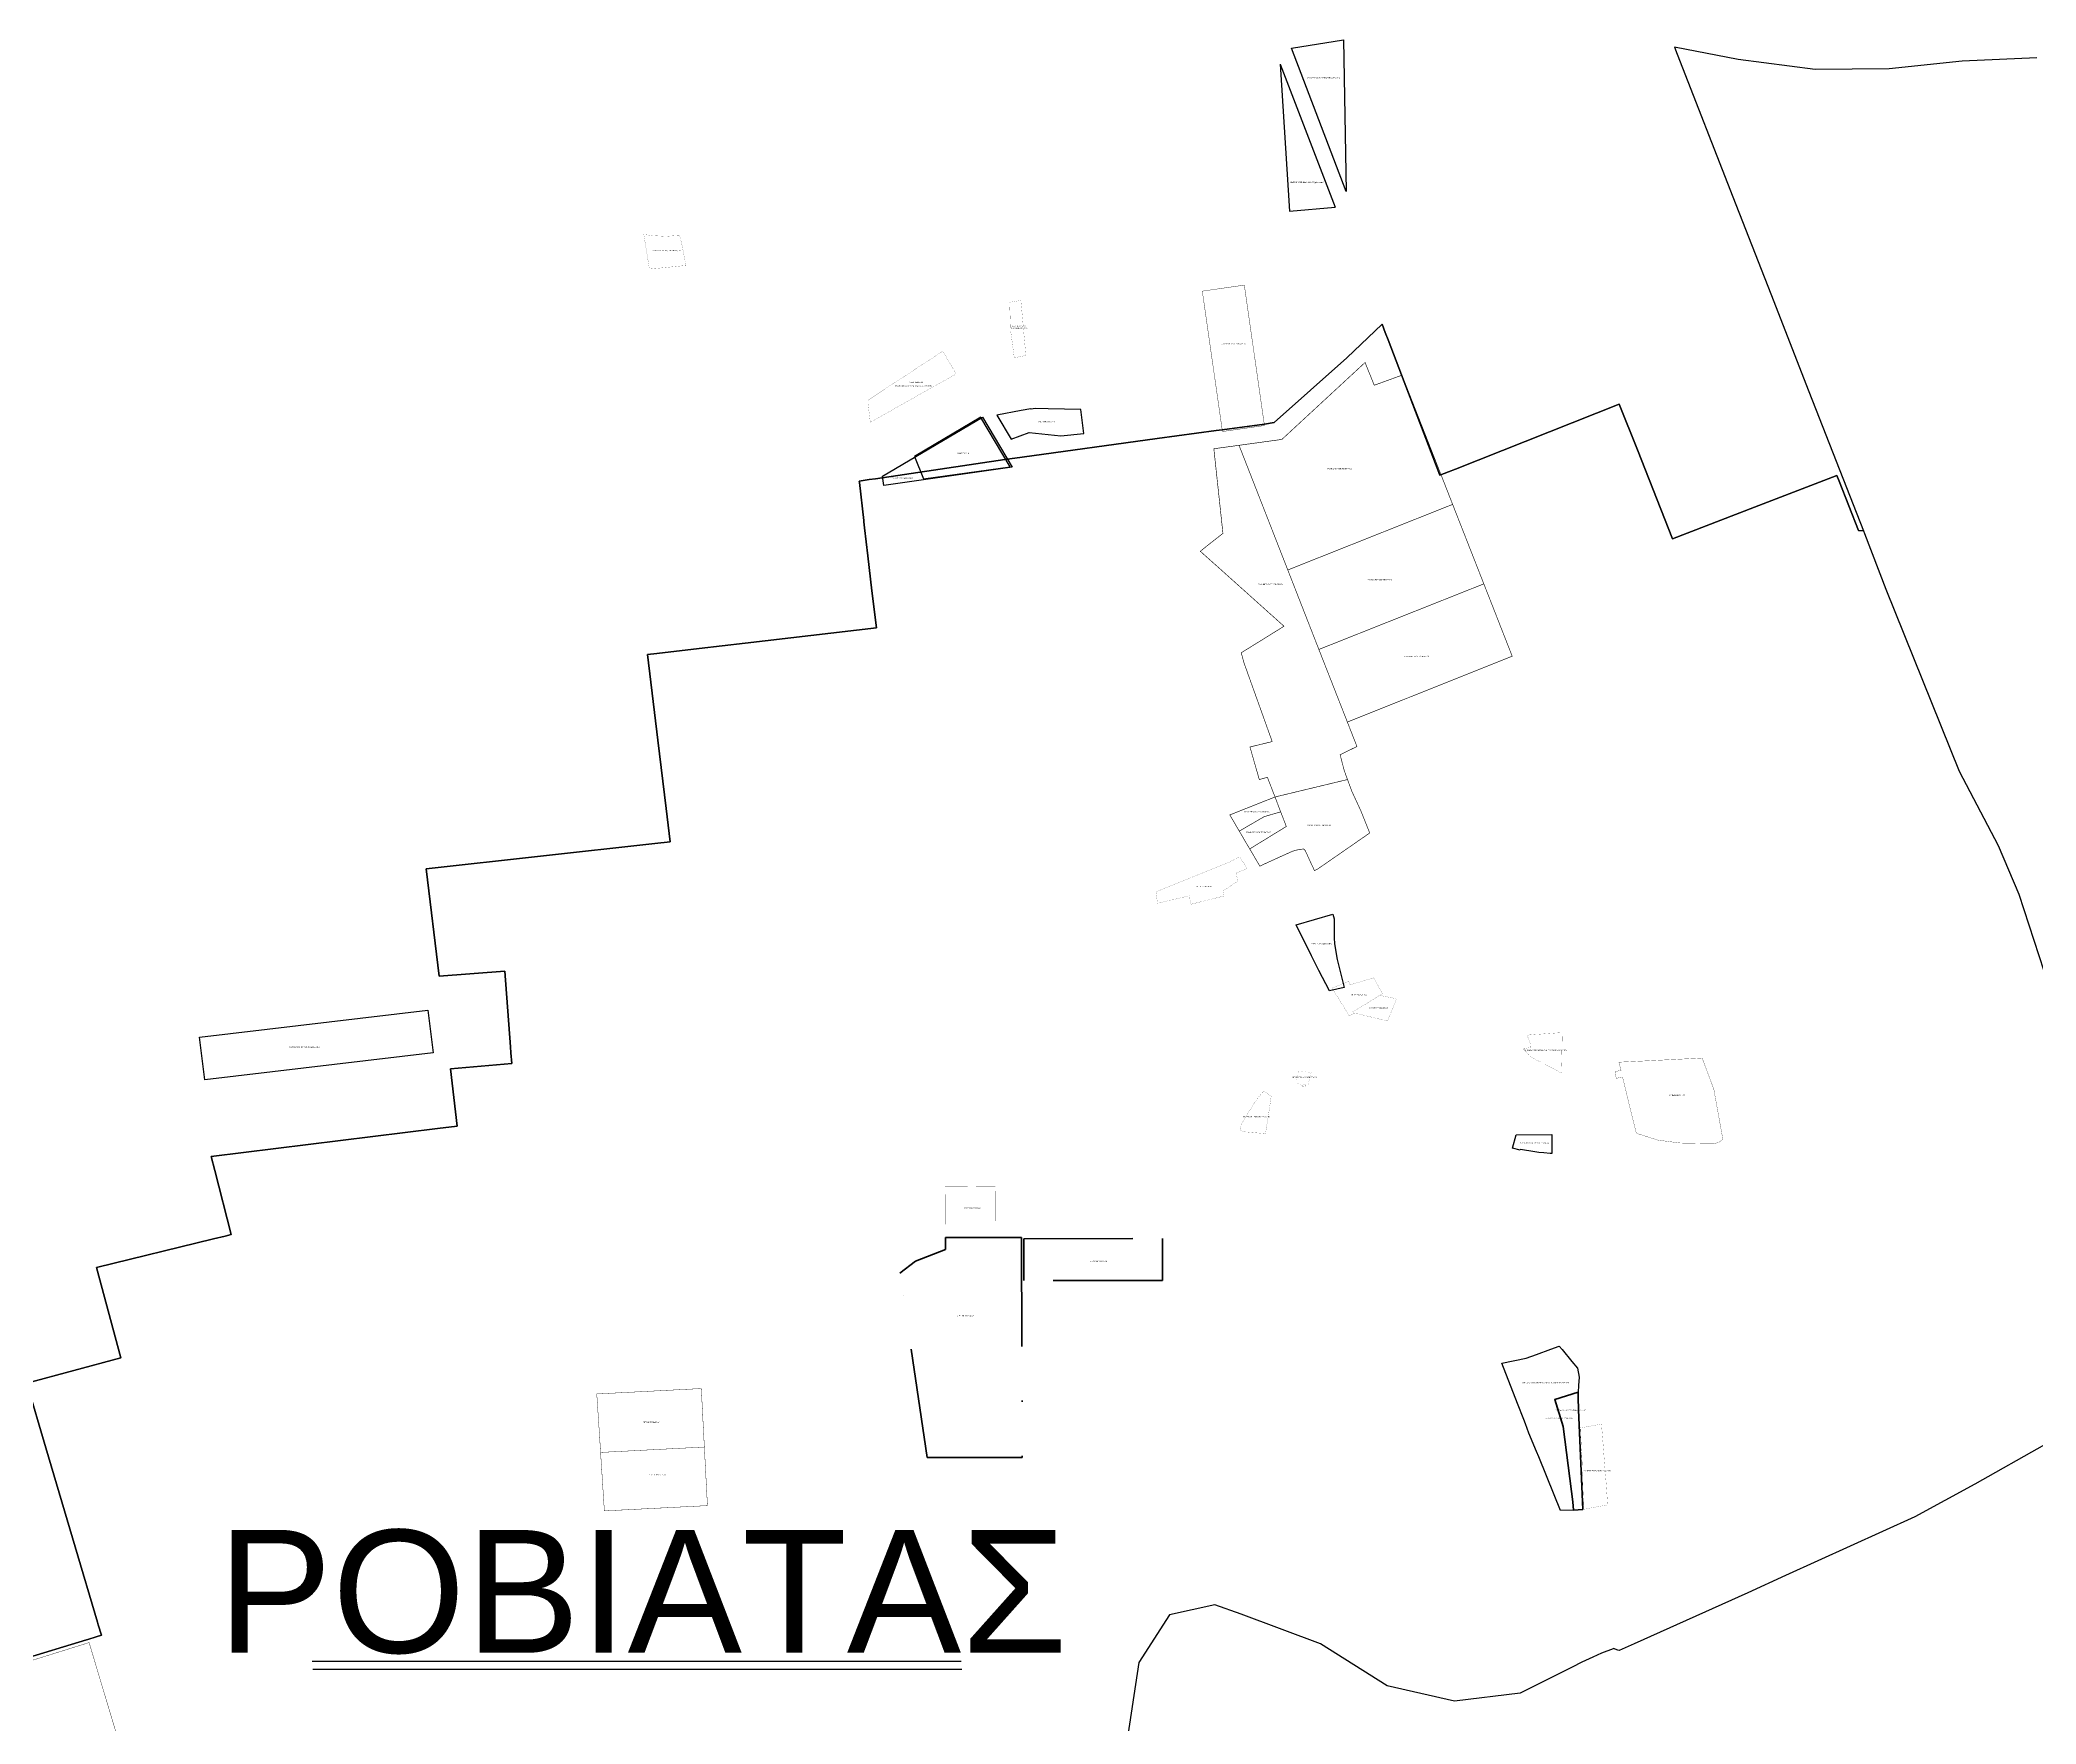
# Model space of a CAD drawing. Header units: metres. Extents: x 245125 to 394351, y 270578 to 4233311.
# Drawn here: x 261218 to 262843, y 4187460 to 4188831 of the extents above; entities that cross this region are included whole.
import ezdxf
from ezdxf.enums import TextEntityAlignment as Align
from ezdxf.lldxf.tags import DXFTag

# ---------------------------------------------------------------- set-up
doc = ezdxf.new("R2010")
doc.units = ezdxf.units.M
doc.linetypes.add('DASHDOT', pattern=[25.4, 12.7, -6.35, 0, -6.35])
doc.linetypes.add('t-orio', pattern=[0.79, 0.5, -0.12, 0.05, -0.12])
for name, color, linetype in [('4178-(65-126-135-205)', 51, 'Continuous'), ('4495-(127-227)', 221, 'Continuous'), ('4495-(228-329)', 103, 'Continuous'), ('4495-(330-430)', 229, 'Continuous'), ('4495-(431-531)', 215, 'Continuous'), ('4495-(532-632)', 88, 'Continuous'), ('ASTOTA', 7, 'Continuous'), ('topo2007', 11, 'Continuous'), ('topo2009', 98, 'Continuous'), ('topo2010', 207, 'Continuous'), ('topo2013', 66, 'Continuous'), ('topo2018', 5, 'Continuous'), ('topo2019', 6, 'Continuous'), ('topo2020', 3, 'Continuous'), ('topo2021', 4, 'Continuous'), ('topo2023', 41, 'Continuous'), ('topo2024', 160, 'Continuous'), ('topo2025', 112, 'Continuous'), ('topo2026', 192, 'Continuous'), ('ΗΛΕΙΑ_Ονομασία ΟΤΑ_ΟΚΧΕ', 6, 'Continuous')]:
    doc.layers.add(name, color=color, linetype=linetype)
doc.styles.add('ARIAL', font='arial.ttf')
doc.styles.get("Standard").update_dxf_attribs({"font": 'arial.ttf'})
tags = doc.linetypes.add('HIDDEN', pattern=[0.375, 0.25, -0.125]).pattern_tags.tags
tags[6:7] = [DXFTag(74, 4), DXFTag(75, 0), DXFTag(340, '0'), DXFTag(46, 1.0), DXFTag(50, 0.0), DXFTag(44, 0.0), DXFTag(45, 0.0)]
tags[4:5] = [DXFTag(74, 4), DXFTag(75, 0), DXFTag(340, '0'), DXFTag(46, 1.0), DXFTag(50, 0.0), DXFTag(44, 0.0), DXFTag(45, 0.0)]
tags = doc.linetypes.add('ΣΥΡΜΑΤΟΠΛΕΓΜΑ', pattern='A,1,-0.4,["X",Standard,S=0.2,R=0,X=-0.1,Y=-0.1],-0.4', length=1.8).pattern_tags.tags
tags[15:16] = [DXFTag(74, 4), DXFTag(75, 0), DXFTag(340, '0'), DXFTag(46, 1.0), DXFTag(50, 0.0), DXFTag(44, 0.0), DXFTag(45, 0.0)]
tags[4:5] = [DXFTag(74, 4), DXFTag(75, 0), DXFTag(340, '0'), DXFTag(46, 1.0), DXFTag(50, 0.0), DXFTag(44, 0.0), DXFTag(45, 0.0)]

msp = doc.modelspace()

# ---------------------------------------------------------------- linework, layer by layer
at = {"color": 207}
for p, q in [((261533.5, 4188041.1), (261537.7, 4188006.4)), ((261351.7, 4187984.3), (261347.5, 4188019))]:
    msp.add_line(p, q, dxfattribs=at)
at = {"color": 221}
for p, q in [((262469.8, 4187722.4), (262470.2, 4187719)), ((262470.2, 4187719), (262470.2, 4187715.6))]:
    msp.add_line(p, q, dxfattribs=at)
at = {"layer": '4178-(65-126-135-205)', "color": 51}
msp.add_lwpolyline([(262466.2, 4187634), (262455.4, 4187633.7), (262450.3, 4187646.5), (262437.8, 4187677.5), (262436, 4187681.7), (262429.7, 4187696.6), (262427.1, 4187704.3), (262425.6, 4187707.8), (262420.5, 4187720.8), (262407.8, 4187753.6), (262427.7, 4187757.8), (262436.1, 4187760.8), (262447.7, 4187765.1), (262454.5, 4187767.5), (262456.8, 4187764.8), (262464.8, 4187754.9), (262469.4, 4187749.6), (262470.8, 4187742.4), (262470.1, 4187735.6), (262469.9, 4187730.1), (262450.9, 4187724.1), (262457.8, 4187702.1), (262464.6, 4187649.2)], close=True, dxfattribs=at)
at = {"layer": '4495-(127-227)', "color": 221, "lineweight": 40}
msp.add_lwpolyline([(262473.6, 4187634.5), (262466.2, 4187634), (262465.5, 4187640.9), (262464.6, 4187649.2), (262457.8, 4187702.1), (262450.9, 4187724.1), (262469.9, 4187730.1), (262469.8, 4187722.4), (262470.2, 4187719), (262470.2, 4187715.6)], close=True, dxfattribs=at)
at = {"layer": '4495-(228-329)', "color": 103}
for p, q in [((261439.3, 4187511.1), (261967.7, 4187511.1)), ((261439.7, 4187504.6), (261968.1, 4187504.6))]:
    msp.add_line(p, q, dxfattribs=at)
at = {"layer": '4495-(431-531)', "color": 215, "linetype": 't-orio', "ltscale": 15, "const_width": 0.1}
msp.add_lwpolyline([(262213.9, 4187975.1), (262220, 4187970.9), (262217.7, 4187955.3), (262217.7, 4187955.3), (262215.3, 4187940.5), (262199.8, 4187941.9), (262195.4, 4187942.9), (262194.6, 4187945.2), (262195.2, 4187947.2), (262200, 4187955.5), (262202, 4187958.6), (262206.9, 4187966.5), (262207.9, 4187968), (262212.1, 4187973.1)], close=True, dxfattribs=at)
at = {"layer": '4495-(431-531)', "color": 215, "const_width": 0.1}
msp.add_lwpolyline([(262486.2, 4187636.9), (262474.4, 4187634.7), (262473.1, 4187673.7), (262471.7, 4187701), (262488.9, 4187704), (262490.5, 4187683.8), (262491.3, 4187673), (262492.6, 4187657.2), (262493.9, 4187638.3)], close=True, dxfattribs=at)
at = {"layer": '4495-(532-632)', "linetype": 't-orio', "ltscale": 10, "const_width": 0.1}
msp.add_lwpolyline([(262428.5, 4188020.2), (262430.6, 4188021.2), (262435.6, 4188021.6), (262435.7, 4188021.3), (262457, 4188022.8), (262456.8, 4188014.5), (262456.4, 4187998.8), (262456.1, 4187990), (262449.1, 4187993.8), (262447.2, 4187994.7), (262442, 4187997.4), (262439.4, 4187998.7), (262431, 4188003.2), (262425.3, 4188009.7), (262431.1, 4188010.6), (262431.2, 4188013.3)], close=True, dxfattribs=at)
at = {"layer": 'ASTOTA', "color": 253, "linetype": 'HIDDEN', "ltscale": 300}
for points in [[(262843.2, 4188816.4), (262782.6, 4188813.5), (262723.1, 4188807.3), (262662.9, 4188806.8), (262600.3, 4188815), (262548.2, 4188825), (262550.5, 4188819.2), (262595.8, 4188703.2), (262626.8, 4188624.2), (262657.7, 4188544.8), (262702.1, 4188431.2), (262698.2, 4188431.6), (262682.4, 4188471.7), (262680.5, 4188476.4), (262613.6, 4188450.6), (262546.7, 4188424.7), (262518.1, 4188497.3), (262503.4, 4188534.5), (262370, 4188481.6), (262364.4, 4188479.4), (262364.3, 4188479.4), (262357.2, 4188476.6), (262326, 4188558.4), (262315.2, 4188586.7), (262312.9, 4188592.7), (262310.3, 4188599.5), (262281.6, 4188572.1), (262222.3, 4188519.4), (262214.4, 4188518.1), (262180.2, 4188513.6), (262175.2, 4188513), (262127.1, 4188506.5), (262017.2, 4188491.2), (262003.2, 4188489.3), (261897.7, 4188473.7), (261892.7, 4188473), (261884.6, 4188471.8), (261884.8, 4188470.5), (261888.3, 4188439.6), (261888.4, 4188438.6), (261889, 4188433.6), (261891.7, 4188410.8), (261894.9, 4188382.4), (261898.6, 4188352.2), (261791.7, 4188339.7), (261754.3, 4188335.4), (261719.8, 4188331.3), (261712.3, 4188330.5), (261720.7, 4188260.9), (261727.4, 4188205.3), (261730.6, 4188178.2), (261718.2, 4188176.8), (261532.1, 4188156.2), (261542.6, 4188068.7), (261596, 4188072.8), (261600.6, 4188011.2), (261601, 4188006.2), (261601.7, 4187997.5), (261551.7, 4187993.2), (261557.3, 4187946.5), (261541.3, 4187944.6), (261357.1, 4187921.9), (261360, 4187910.4), (261373.3, 4187858.3), (261368.5, 4187857.1), (261358.9, 4187854.8), (261263.7, 4187831.5), (261283.3, 4187758.1), (261206.8, 4187737.5), (261222.4, 4187684.7), (261246.3, 4187604.1), (261264.5, 4187542.8), (261265.1, 4187540.7), (261267.6, 4187532.2), (261263.4, 4187530.9), (261256.6, 4187528.8), (261255.6, 4187528.5), (261094.7, 4187479.5)], [(261094.7, 4187479.5), (261255.6, 4187528.5), (261256.6, 4187528.8), (261263.4, 4187530.9), (261267.6, 4187532.2), (261265.1, 4187540.7), (261264.5, 4187542.8), (261246.3, 4187604.1), (261222.4, 4187684.7), (261206.8, 4187737.5), (261283.3, 4187758.1), (261263.7, 4187831.5), (261358.9, 4187854.8), (261368.5, 4187857.1), (261373.3, 4187858.3), (261360, 4187910.4), (261357.1, 4187921.9), (261541.3, 4187944.6), (261557.3, 4187946.5), (261551.7, 4187993.2), (261601.7, 4187997.5), (261601, 4188006.2), (261600.6, 4188011.2), (261596, 4188072.8), (261542.6, 4188068.7), (261532.1, 4188156.2), (261718.2, 4188176.8), (261730.6, 4188178.2), (261727.4, 4188205.3), (261720.7, 4188260.9), (261712.3, 4188330.5), (261719.8, 4188331.3), (261754.3, 4188335.4), (261791.7, 4188339.7), (261898.6, 4188352.2), (261894.9, 4188382.4), (261891.7, 4188410.8), (261889, 4188433.6), (261888.4, 4188438.6), (261888.3, 4188439.6), (261884.8, 4188470.5), (261884.6, 4188471.8), (261892.7, 4188473), (261897.7, 4188473.7), (262003.2, 4188489.3), (262017.2, 4188491.2), (262127.1, 4188506.5), (262175.2, 4188513), (262180.2, 4188513.6), (262214.4, 4188518.1), (262222.3, 4188519.4), (262281.6, 4188572.1), (262310.3, 4188599.5), (262312.9, 4188592.7), (262315.2, 4188586.7), (262326, 4188558.4), (262357.2, 4188476.6), (262364.3, 4188479.4), (262364.4, 4188479.4), (262370, 4188481.6), (262503.4, 4188534.5), (262518.1, 4188497.3), (262546.7, 4188424.7), (262613.6, 4188450.6), (262680.5, 4188476.4), (262682.4, 4188471.7), (262698.2, 4188431.6), (262702.1, 4188431.2), (262702.9, 4188429.1), (262720.3, 4188383.9), (262780, 4188235.7), (262811.8, 4188175), (262828.8, 4188135.4), (262865.4, 4188023)], [(262849.6, 4187687.2), (262792.9, 4187655.1), (262744, 4187628.5), (262638.8, 4187580.9), (262608.1, 4187566.8), (262515.6, 4187525.3), (262503.2, 4187519.7), (262502.3, 4187520), (262498.8, 4187521.3), (262498.5, 4187521.2), (262489, 4187517.5), (262481.8, 4187514.2), (262472.8, 4187510.2), (262471.8, 4187509.8), (262466, 4187506.8), (262422.6, 4187484.9), (262369.2, 4187478.6), (262314.3, 4187491.1), (262260.2, 4187525.1), (262195.6, 4187549.4), (262174.1, 4187557), (262137.3, 4187548.7), (262112.3, 4187509.9), (262101.9, 4187441.9)]]:
    msp.add_lwpolyline(points, dxfattribs=at)
at = {"layer": 'topo2007', "color": 11}
for p, q in [((262240.3, 4188110.4), (262270.3, 4188119.3)), ((262270.3, 4188119.3), (262271.2, 4188115.4)), ((262271.2, 4188115.4), (262271.2, 4188109.2)), ((262252.7, 4188085.4), (262240.3, 4188110.4)), ((262271.2, 4188109.2), (262271.3, 4188099.8)), ((262271.3, 4188099.8), (262271.6, 4188095.1)), ((262256.6, 4188077.7), (262252.7, 4188085.4)), ((262271.6, 4188095.1), (262273.6, 4188082.4)), ((262273.6, 4188082.4), (262279.3, 4188059.5)), ((262258.9, 4188073.3), (262256.6, 4188077.7)), ((262267.5, 4188056.9), (262258.9, 4188073.3)), ((262279.3, 4188059.5), (262267.5, 4188056.9)), ((262416.5, 4187928.7), (262419.5, 4187939.6)), ((262419.5, 4187939.6), (262448.6, 4187939.8)), ((262448.6, 4187939.8), (262448.5, 4187924.4)), ((262422.8, 4187927.2), (262416.5, 4187928.7)), ((262422.9, 4187927.5), (262422.8, 4187927.2)), ((262434.6, 4187925.6), (262422.9, 4187927.5)), ((262437.9, 4187925.1), (262434.6, 4187925.6)), ((262442, 4187924.8), (262437.9, 4187925.1)), ((262447, 4187924.4), (262442, 4187924.8)), ((262448.5, 4187924.4), (262447, 4187924.4))]:
    msp.add_line(p, q, dxfattribs=at)
at = {"layer": 'topo2009', "color": 98}
for p, q in [((262236.4, 4188824.1), (262278.8, 4188830.9)), ((262278.8, 4188830.9), (262281.1, 4188707.5)), ((262227.4, 4188811.2), (262272.2, 4188694.8)), ((262281.1, 4188707.5), (262236.4, 4188824.1)), ((262235, 4188691.4), (262272.2, 4188694.8))]:
    msp.add_line(p, q, dxfattribs=at)
at = {"layer": 'topo2009', "color": 98, "linetype": 'ΣΥΡΜΑΤΟΠΛΕΓΜΑ'}
msp.add_line((262227.4, 4188811.2), (262235, 4188691.4), dxfattribs=at)
at = {"layer": 'topo2010', "color": 207}
for p, q in [((261903.5, 4188475.7), (261984.9, 4188523.9)), ((261984.9, 4188523.9), (262009, 4188483)), ((261904.7, 4188468.3), (261903.5, 4188475.7)), ((262009, 4188483), (261904.7, 4188468.3)), ((261347.5, 4188019), (261533.5, 4188041.1)), ((261537.7, 4188006.4), (261351.7, 4187984.3))]:
    msp.add_line(p, q, dxfattribs=at)
at = {"layer": 'topo2013', "color": 66}
msp.add_lwpolyline([(261996.6, 4188525.4), (262008.3, 4188506), (262022.9, 4188511.2), (262048.7, 4188508.6), (262067.5, 4188510.5), (262065, 4188530), (262038.4, 4188530.7), (262027.8, 4188530.9), (262024.5, 4188530.2), (262024.4, 4188530.6), (262016.4, 4188529.2), (261996.6, 4188525.4)], close=True, dxfattribs=at)
at = {"layer": 'topo2018', "color": 5, "linetype": 'DASHDOT', "lineweight": 50, "ltscale": 7}
msp.add_lwpolyline([(261954.7, 4187856), (262016.7, 4187856), (262017.3, 4187677), (261939.8, 4187677), (261917.7, 4187827), (261930.3, 4187836.8), (261954.8, 4187846.3)], close=True, dxfattribs=at)
at = {"layer": 'topo2018', "color": 5, "linetype": 'DASHDOT', "lineweight": 70, "ltscale": 7}
msp.add_lwpolyline([(262018.5, 4187855), (262131.5, 4187855.1), (262131.5, 4187821.1), (262018.5, 4187821)], close=True, dxfattribs=at)
at = {"layer": 'topo2019', "color": 6, "flags": 128}
msp.add_lwpolyline([(262007.6, 4188483.5), (261983.7, 4188523.6), (261983.7, 4188523.8), (261961.7, 4188510.8), (261929.7, 4188491.9), (261936.8, 4188473.6), (262007.6, 4188483.5)], close=True, dxfattribs=at)
at = {"layer": 'topo2019', "color": 6, "lineweight": 40, "ltscale": 16, "const_width": 0.1}
msp.add_lwpolyline([(262321.9, 4188050.4), (262321.3, 4188048.3), (262316.5, 4188036.7), (262314.6, 4188032.2), (262312, 4188032.9), (262295.8, 4188036.8), (262288.1, 4188038.6), (262287.3, 4188038.2), (262286.4, 4188039.7), (262294.7, 4188044.6), (262308.3, 4188053.1)], close=True, dxfattribs=at)
at = {"layer": 'topo2020', "color": 3, "lineweight": -3, "const_width": 0.3}
msp.add_lwpolyline([(262163.9, 4188626.4), (262198.1, 4188631.3), (262214.5, 4188517), (262180.3, 4188512.1)], close=True, dxfattribs=at)
at = {"layer": 'topo2020', "color": 3, "const_width": 0.1}
for points in [[(262126.2, 4188137.4), (262186.7, 4188161.9), (262194.3, 4188166), (262200.4, 4188156.3), (262191.4, 4188152.7), (262192.9, 4188146), (262191.6, 4188145.2), (262180.9, 4188138.3), (262181.6, 4188134), (262167.5, 4188130.5), (262154.8, 4188127.3), (262153.2, 4188134.1), (262145.2, 4188132.2), (262127.4, 4188128.1), (262126.2, 4188137.4)], [(262269.6, 4188059), (262283.1, 4188064.5), (262284.2, 4188061.6), (262303.4, 4188067.4), (262310.6, 4188054.5), (262294.7, 4188044.6), (262286.4, 4188039.7), (262287.2, 4188038.4), (262283.6, 4188036.4), (262269.6, 4188059)]]:
    msp.add_lwpolyline(points, dxfattribs=at)
at = {"layer": 'topo2020', "color": 3, "linetype": 't-orio', "lineweight": 35, "ltscale": 0.7, "const_width": 0.2}
msp.add_lwpolyline([(262503.1, 4187998.7), (262526.1, 4187999.8), (262567.6, 4188001.9), (262570.8, 4188002.1), (262580.3, 4187976.9), (262587.7, 4187936), (262584.1, 4187933.2), (262579.7, 4187932.4), (262553.1, 4187932.9), (262535, 4187935.2), (262517.3, 4187940.8), (262511.6, 4187963.5), (262506.1, 4187986.5), (262500.9, 4187985.6), (262499.9, 4187991.1), (262504.8, 4187992), (262503.1, 4187998.7)], dxfattribs=at)
msp.add_lwpolyline([(261954.4, 4187897.4), (261992.9, 4187897.8), (261995.4, 4187897.8), (261995.4, 4187897.8), (261995.4, 4187897.8), (261995.7, 4187861), (261993.2, 4187861), (261954.7, 4187861)], close=True, dxfattribs=at)
at = {"layer": 'topo2020', "color": 3, "lineweight": 80, "ltscale": 5, "const_width": 0.3}
msp.add_lwpolyline([(261257.6, 4187526.2), (261097, 4187476.1), (261110.2, 4187437.3), (261184.8, 4187460.5), (261195.1, 4187426.1), (261281.5, 4187446.4), (261257.6, 4187526.2)], dxfattribs=at)
at = {"layer": 'topo2021', "color": 4, "ltscale": 18, "const_width": 0.1}
msp.add_lwpolyline([(261952.7, 4188577.5), (261932.2, 4188564.2), (261903.7, 4188545.5), (261891.7, 4188537.5), (261891.8, 4188534.5), (261893.6, 4188519.6), (261933.4, 4188542.1), (261952.8, 4188553), (261963.5, 4188558.9), (261960.5, 4188564.2), (261957.6, 4188569), (261952.7, 4188577.5)], dxfattribs=at)
at = {"layer": 'topo2023', "linetype": 't-orio', "ltscale": 50, "const_width": 0.5}
for points in [[(262326.5, 4188558), (262367.7, 4188452.8), (262233.5, 4188399.4), (262193.8, 4188500.9), (262228.7, 4188505.7), (262296.4, 4188568.3), (262303.9, 4188549.8)], [(262223.1, 4188214.6), (262216.9, 4188230.6), (262210.3, 4188228.8), (262202.7, 4188255.3), (262220.8, 4188259.7), (262197.9, 4188323.6), (262195.6, 4188332), (262212.4, 4188342.4), (262230.4, 4188353.6), (262179.1, 4188399.6), (262162.3, 4188414.6), (262167.7, 4188419), (262180.7, 4188429.2), (262173.3, 4188498.1), (262193.8, 4188500.9), (262233.5, 4188399.4), (262258.8, 4188334.7), (262282, 4188275.6), (262289.8, 4188255.7), (262276.1, 4188249), (262279.4, 4188236.3), (262282.1, 4188228.8)], [(262367.7, 4188452.8), (262393.1, 4188388.1), (262258.8, 4188334.7), (262233.5, 4188399.4)], [(262393.1, 4188388.1), (262416.2, 4188329.2), (262282, 4188275.6), (262258.8, 4188334.7)], [(262186.3, 4188200), (262223.1, 4188214.6), (262227.7, 4188202.5), (262214.3, 4188198.6), (262194, 4188186.8)], [(262227.7, 4188202.5), (262232.3, 4188190.6), (262202.5, 4188172.3), (262194, 4188186.8), (262214.3, 4188198.6)]]:
    msp.add_lwpolyline(points, close=True, dxfattribs=at)
at = {"layer": 'topo2023', "linetype": 't-orio', "lineweight": 30, "ltscale": 50, "const_width": 0.5}
msp.add_lwpolyline([(262223.1, 4188214.6), (262282.1, 4188228.8), (262285.7, 4188219.1), (262293, 4188203.3), (262300.2, 4188185.3), (262257.9, 4188156), (262255.2, 4188154.7), (262251.6, 4188162.4), (262247.7, 4188171), (262246.4, 4188172.2), (262243.1, 4188172), (262237.5, 4188170.5), (262226.4, 4188165.5), (262212.4, 4188159.1), (262210.8, 4188158.2), (262208.3, 4188162.5), (262202.5, 4188172.3), (262232.3, 4188190.6), (262227.7, 4188202.5)], close=True, dxfattribs=at)
at = {"layer": 'topo2024', "linetype": 't-orio', "lineweight": 30, "ltscale": 5, "const_width": 0.05}
msp.add_lwpolyline([(262242.2, 4187991.4), (262251.4, 4187990.5), (262251.4, 4187990.8), (262252.6, 4187990.6), (262250.1, 4187980.5), (262247.6, 4187980.4), (262245.1, 4187980), (262244.9, 4187980), (262244.7, 4187980.6), (262241.1, 4187981.4), (262242, 4187984.1), (262240.6, 4187984.4)], close=True, dxfattribs=at)
at = {"layer": 'topo2024', "const_width": 0.1}
msp.add_lwpolyline([(262247.6, 4187980.4), (262247.6, 4187979.1), (262245.3, 4187978.8), (262245.1, 4187980)], close=True, dxfattribs=at)
at = {"layer": 'topo2024', "linetype": 't-orio', "ltscale": 40, "const_width": 0.3}
for points in [[(261756, 4187733), (261758.5, 4187685.4), (261674, 4187681), (261673.2, 4187694.2), (261670.9, 4187728.6)], [(261758.5, 4187685.4), (261761, 4187637.7), (261677.1, 4187633.4), (261674, 4187681)]]:
    msp.add_lwpolyline(points, close=True, dxfattribs=at)
at = {"layer": 'topo2025', "linetype": 't-orio', "ltscale": 10, "const_width": 0.1}
msp.add_lwpolyline([(261709.2, 4188672.5), (261715.9, 4188671.7), (261716.7, 4188671.6), (261727, 4188671), (261738.4, 4188671.8), (261740.3, 4188663.9), (261743.5, 4188647.3), (261720.4, 4188645), (261717.9, 4188644.8), (261713.8, 4188644.4)], close=True, dxfattribs=at)
at = {"layer": 'topo2026', "linetype": 't-orio', "ltscale": 20, "const_width": 0.1}
msp.add_lwpolyline([(262016.2, 4188618.8), (262017.7, 4188602.5), (262020.2, 4188574.5), (262020.2, 4188574), (262010.8, 4188572.2), (262009, 4188585.8), (262007.9, 4188593.9), (262007, 4188617.4), (262008.8, 4188617.6)], close=True, dxfattribs=at)

# ---------------------------------------------------------------- texts
at = {"layer": '4178-(65-126-135-205)', "color": 51, "insert": (262424.5, 4187738.2), "char_height": 1, "width": 46.477, "attachment_point": 1}
msp.add_mtext('109 KOΛΛΙΑ ΚΩΝΣΤΑΝΤΙΝΑ ΔΕΛΛΗΣ ΘΑΝΑΣΗΣ-ΑΥΘ.4178', dxfattribs=at)
at = {"layer": '4495-(127-227)', "color": 221, "insert": (262450.7, 4187715.7), "char_height": 1, "width": 28.802, "attachment_point": 1}
msp.add_mtext('127 KOΛΛΙΑ ΚΩΝΣΤΑΝΤΙΝΑ -ΑΥΘ.4495', dxfattribs=at)
at = {"layer": '4495-(330-430)', "color": 229, "ltscale": 18, "insert": (261913.3, 4188549.6), "char_height": 1, "width": 32.247, "attachment_point": 1}
msp.add_mtext('429 ΛΕΟΝΤΙΑΔΟΥ EΛΕΝΗ ΣΑΒΑΛΙΑ-ΑΥΘ.4495', dxfattribs=at)
at = {"layer": '4495-(330-430)', "insert": (262443.1, 4187709.4), "char_height": 1, "width": 28.802, "attachment_point": 1}
msp.add_mtext('393 ΚΟΛΛΙΑΣ ΣΤΑΘΗΣ -ΑΥΘ.4495', dxfattribs=at)
at = {"layer": '4495-(431-531)', "color": 215, "ltscale": 18, "insert": (262196.9, 4187954.8), "char_height": 1, "width": 24.011, "attachment_point": 1}
msp.add_mtext('431 ΞΟΥΛΕΗ ΡΟΒΙΑΤΑ- ΑΥΘ.4495', dxfattribs=at)
at = {"layer": '4495-(431-531)', "color": 215, "insert": (262474.1, 4187666.6), "char_height": 1, "width": 26.877, "attachment_point": 1}
msp.add_mtext('442 ΤΣΙΤΣΙΡΗ ΡΟΒΙΑΤΑ -ΑΥΘ.4495', dxfattribs=at)
at = {"layer": '4495-(532-632)', "ltscale": 18, "insert": (262425.4, 4188008.8), "char_height": 1, "width": 35.959, "attachment_point": 1}
msp.add_mtext('544 ΝΙΚΟΛΟΠΟΥΛΟΣ ΜΙΧΑΛΗΣ ΡΟΒΙΑΤΑ (ΑΥΘ.4495)', dxfattribs=at)
at = {"layer": 'topo2007', "color": 11, "ltscale": 18, "char_height": 1, "width": 3.661, "attachment_point": 1}
for s, insert in [('TSOYLIA-07b(ορθογωνιες)', (262252.5, 4188095.6)), ('KOSTANTOPOULOS-07(oρθογωνιες)', (262422.5, 4187933.5))]:
    msp.add_mtext(s, dxfattribs=dict(at, insert=insert))
at = {"layer": 'topo2009', "color": 98, "ltscale": 18, "char_height": 1, "attachment_point": 1}
for insert, width in [((262249.2, 4188800.7), 31.837), ((262235.8, 4188715.5), 35.252)]:
    msp.add_mtext('ΒΑΡΒΑΡΗΓΟΣ ΑΜΑΛΙΑΔΑ-09(ορθογωνιες)', dxfattribs=dict(at, insert=insert, width=width))
at = {"layer": 'topo2010', "color": 207, "ltscale": 18, "insert": (261910.8, 4188474.7), "char_height": 1, "width": 5.337, "attachment_point": 1}
msp.add_mtext('ΛΥΚΟΥΣΗΣ-10(oρθογωνιες)', dxfattribs=at)
at = {"layer": 'topo2010', "color": 207, "linetype": 't-orio', "lineweight": 35, "ltscale": 0.7, "insert": (261420.8, 4188011.6), "char_height": 1, "width": 3.661, "attachment_point": 1}
msp.add_mtext('ΚΩΝΣΤΑΝΤΟΠΟΥΛΟΣ-10(ορθογωνιες)', dxfattribs=at)
at = {"layer": 'topo2013', "color": 66, "ltscale": 18, "insert": (262029.9, 4188520.6), "char_height": 1, "width": 5.337, "attachment_point": 1}
msp.add_mtext('ΜΑΝΩΛΟΠΟΥΛΟΣ-13', dxfattribs=at)
at = {"layer": 'topo2018', "color": 5, "char_height": 1, "width": 3.661, "attachment_point": 1}
for insert in [(262072.8, 4187837.1), (261964, 4187792.9)]:
    msp.add_mtext('ΣΤΑΥΡΟΠOΥΛΟΣ-18', dxfattribs=dict(at, insert=insert))
at = {"layer": 'topo2019', "color": 6, "ltscale": 18, "char_height": 1, "attachment_point": 1}
for s, insert, width in [('ΛΥΚΟΥΣΗΣ-19', (261964.4, 4188494.8), 5.337), ('ΝΤΟΥΡΟΥ ΡΟΒΙΑΤΑ-19', (262299.8, 4188043.3), 15.244)]:
    msp.add_mtext(s, dxfattribs=dict(at, insert=insert, width=width))
at = {"layer": 'topo2020', "color": 3, "ltscale": 18, "char_height": 1, "attachment_point": 1}
for s, insert, width in [('ΠΑΠΑΔΗΜΗΤΡΙΟΥ ΡΟΒΙΑΤΑ-20', (262178.6, 4188584), 29.519), ('AΓ.ΠΑΡΑΣΚΕΥΗ-20', (262158.9, 4188142.2), 3.661), ('AΓ.ΠΑΡΑΣΚΕΥΗ-20', (262285.3, 4188054.2), 3.661), ('AΓ.ΠΑΡΑΣΚΕΥΗ-20', (262544.1, 4187972.2), 3.661)]:
    msp.add_mtext(s, dxfattribs=dict(at, insert=insert, width=width))
at = {"layer": 'topo2020', "color": 3, "linetype": 't-orio', "lineweight": 35, "ltscale": 0.7, "insert": (261970.4, 4187880.5), "char_height": 1, "width": 3.661, "attachment_point": 1}
msp.add_mtext('ΚΟΜΝΟΖΟΓΛΟΥ-20', dxfattribs=at)
at = {"layer": 'topo2021', "color": 4, "ltscale": 18, "insert": (261925.4, 4188552.7), "char_height": 1, "width": 3.661, "attachment_point": 1}
msp.add_mtext('ΛΕΟΝΤΙΑΔΟΥ-21', dxfattribs=at)
at = {"layer": 'topo2023', "ltscale": 18, "char_height": 1, "width": 21.811, "attachment_point": 1}
for insert in [(262265.6, 4188482.4), (262209, 4188388.2), (262298.4, 4188392), (262328.4, 4188329.5), (262198.4, 4188203.1), (262199.7, 4188186.3), (262248.4, 4188192.1)]:
    msp.add_mtext('ΓΑΛΑΝΟΠΟΥΛΟΣ ΡΟΒΙΑΤΑ-23', dxfattribs=dict(at, insert=insert))
at = {"layer": 'topo2024', "ltscale": 18, "insert": (262236.8, 4187986.8), "char_height": 1, "width": 24.011, "attachment_point": 1}
msp.add_mtext('ΑΡΓΥΡΟΠΟΥΛΟΥ ΡΟΒΙΑΤΑ-24', dxfattribs=at)
at = {"layer": 'topo2024', "char_height": 1, "width": 16.396, "attachment_point": 1}
for insert in [(261708.4, 4187706), (261713.2, 4187663.3)]:
    msp.add_mtext('ΡΕΤΣΗΣ ΡΟΒΙΑΤΑ-24', dxfattribs=dict(at, insert=insert))
at = {"layer": 'topo2025', "ltscale": 18, "insert": (261715.7, 4188660), "char_height": 1, "width": 3.661, "attachment_point": 1}
msp.add_mtext('ΣΙΔΗΡΟΚΑΣΤΡΙΤΗΣ(ΟΙΚΟΠΕΔΟ)-25', dxfattribs=at)
at = {"layer": 'topo2026', "ltscale": 18, "insert": (262007.4, 4188598.4), "char_height": 1, "width": 3.661, "attachment_point": 1}
msp.add_mtext('ΣΠΗΛΙΟΤΟΠΟΥΛΟΣ ΠΑΠΑΔΗΜΗΤΡΙΟΥ-26', dxfattribs=at)
at = {"layer": 'ΗΛΕΙΑ_Ονομασία ΟΤΑ_ΟΚΧΕ', "color": 253, "style": 'ARIAL'}
msp.add_text('ΡΟΒΙΑΤΑΣ', height=100, dxfattribs=at).set_placement((261708.1, 4187567.9), align=Align.MIDDLE)

doc.saveas('drawing.dxf')
